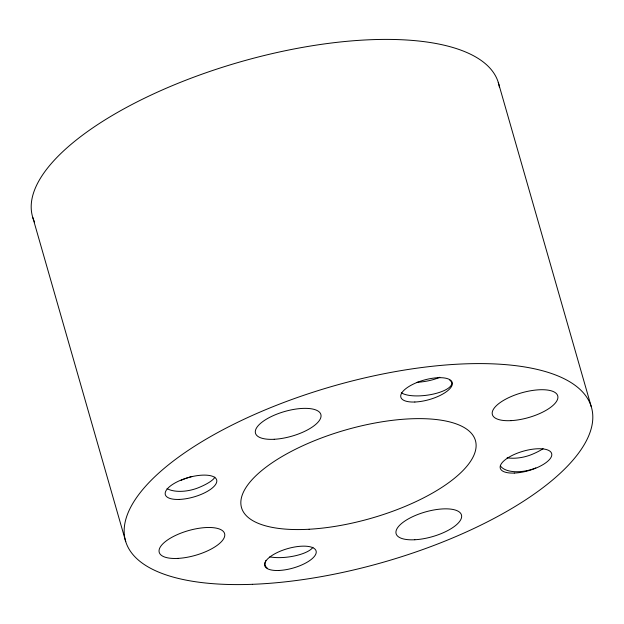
<?xml version="1.0" encoding="UTF-8"?>
<svg xmlns="http://www.w3.org/2000/svg" width="624" height="624" viewBox="0 0 624 624"><rect width="100%" height="100%" fill="white"/><g stroke="black" fill="none" stroke-linecap="round" stroke-linejoin="round"><path stroke-width="0.94" d="M498.256 82.337L591.217 406.528M32.783 217.472L125.744 541.663M34.531 221.957A242.354 91.572 -16 0 1 238.251 62.462A242.354 91.572 -16 0 1 499.364 87.009M167.06 488.623A26.411 13.237 -13.3 0 0 198.877 487.539A26.411 6.521 -18.4 0 0 214.835 477.157M181.155 480.246A26.411 6.521 -18.4 0 1 191.981 476.463M439.842 377.247A26.411 8.869 -7.6 0 1 417.066 382.301M449.826 380.219A26.411 8.869 -7.6 0 1 435.482 393.557A26.411 8.869 -7.6 0 1 401.326 392.738M543.098 448.664A26.411 6.521 -18.4 0 1 531.929 454.428A26.411 13.237 -13.3 0 1 507.117 457.782M535.798 467.922A26.411 13.237 -13.3 0 1 500.37 465.855M312.928 547.287A26.411 8.869 -7.6 0 1 269.786 556.858M267.127 567.941A26.411 10.881 -24.7 0 1 265.949 560.446M309.098 529.246A121.664 45.965 -16 0 0 475.636 441.34A121.664 45.965 -16 0 0 290.706 451.706A121.664 45.965 -16 0 0 309.098 529.246M252.4 584.314A242.354 91.572 -16 0 0 592.472 412.152A242.354 91.572 -16 0 0 230.568 425.818A242.354 91.572 -16 0 0 252.4 584.314M414.835 539.752A34 12.847 -16 0 0 461.534 515.245A34 12.847 -16 0 0 409.984 518.006A34 12.847 -16 0 0 414.835 539.752M177.965 558.402A34 12.847 -16 0 0 224.663 533.887A34 12.847 -16 0 0 173.113 536.648A34 12.847 -16 0 0 177.965 558.402M274.225 439.28A34 12.847 -16 0 0 320.931 414.765A34 12.847 -16 0 0 269.373 417.526A34 12.847 -16 0 0 274.225 439.28M511.095 420.631A34 12.847 -16 0 0 557.801 396.123A34 12.847 -16 0 0 506.243 398.884A34 12.847 -16 0 0 511.095 420.631M414.859 402.012A26.715 10.093 -16 0 0 452.338 383.035A26.715 10.093 -16 0 0 412.448 384.54A26.715 10.093 -16 0 0 414.859 402.012M179.299 499.426A26.715 10.093 -16 0 0 216.778 480.449A26.715 10.093 -16 0 0 176.888 481.962A26.715 10.093 -16 0 0 179.299 499.426M278.717 570.476A26.715 10.093 -16 0 0 316.204 551.499A26.715 10.093 -16 0 0 276.315 553.004A26.715 10.093 -16 0 0 278.717 570.476M514.277 473.062A26.715 10.093 -16 0 0 551.764 454.085A26.715 10.093 -16 0 0 511.875 455.59A26.715 10.093 -16 0 0 514.277 473.062"/></g></svg>
